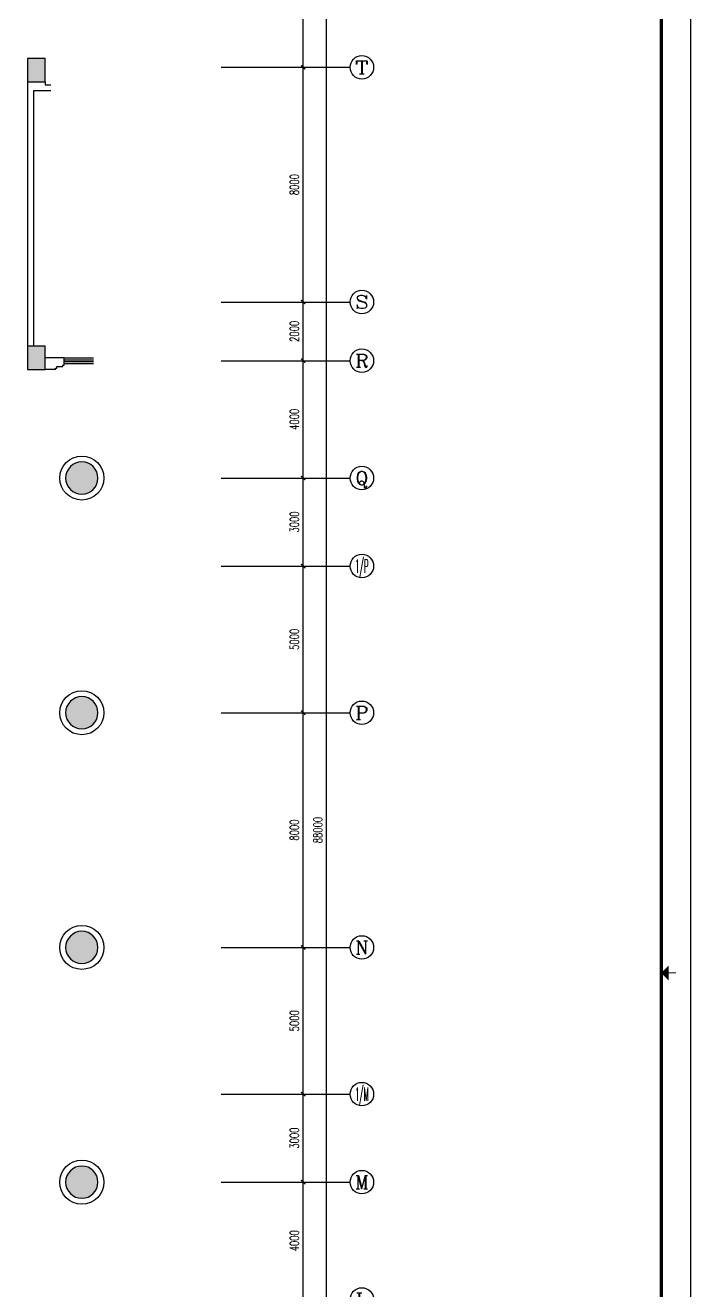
# Model space of a CAD drawing. Extents: x 190999 to 834799, y -200814 to 215286.
# Drawn here: x 812124 to 834799, y -33296 to 9835 of the extents above; entities that cross this region are included whole.
import ezdxf
from ezdxf.enums import TextEntityAlignment as Align

# ---------------------------------------------------------------- set-up
doc = ezdxf.new("R2010")
doc.units = 0
doc.header["$LTSCALE"] = 1000
doc.header["$MEASUREMENT"] = 0
for name, color, linetype in [('A-墙线', 2, 'Continuous'), ('A-外包装修', 250, 'Continuous'), ('A-外窗', 145, 'Continuous'), ('AXIS', 3, 'Continuous'), ('AXIS_TEXT', 7, 'Continuous'), ('COLUMN', 2, 'Continuous'), ('PUB_HATCH', 250, 'Continuous'), ('图框', 189, 'Continuous')]:
    doc.layers.add(name, color=color, linetype=linetype)
doc.styles.add('_TCH_AXIS', font='COMPLEX', dxfattribs={"bigfont": 'GBCBIG'})
doc.styles.add('COMPLEX', font='COMPLEX')
doc.styles.add('DIM_FONT', font='SIMPLEX', dxfattribs={"width": 0.7, "bigfont": 'GBCBIG'})
doc.dimstyles.new('DIMN', dxfattribs={"dimtxt": 300, "dimasz": 100, "dimexe": 250, "dimexo": 300, "dimgap": 150, "dimtad": 1, "dimdec": 0, "dimzin": 0, "dimdsep": 46, "dimtxsty": 'DIM_FONT', "dimblk": 'ARCHTICK', "dimcen": 0.09, "dimclrt": 7, "dimazin": 2, "dimtfac": 1, "dimtdec": 0, "dimtix": 1, "dimtmove": 2, "dimatfit": 3, "dimfxl": 0, "dimtolj": 1, "dimtzin": 0, "dimarcsym": 0})

# ---------------------------------------------------------------- blocks, each defined once
blk = doc.blocks.new('TJAD_TK_A0')
at = {"layer": '图框'}
blk.add_line((2162, 399.3), (973, 399.3), dxfattribs=at)
at = {"layer": '图框', "const_width": 0.3}
blk.add_lwpolyline([(1567.5, 391.74), (1567.5, 394.24)], dxfattribs=at)
at = {"layer": '图框', "const_width": 1.2}
blk.add_lwpolyline([(2152, -431.7), (2152, 389.3), (998, 389.3), (998, -431.7)], close=True, dxfattribs=at)
at = {"layer": '图框'}
blk.add_solid([(1565, 391.74), (1570, 391.74), (1567.5, 389.24)], dxfattribs=at)
blk = doc.blocks.new('_ArchTick')
at = {"const_width": 0.5}
blk.add_lwpolyline([(-0.7, -0.7), (0.7, 0.7)], dxfattribs=at)
blk = doc.blocks.new('*D726')
at = {"layer": 'AXIS', "color": 0, "lineweight": -2}
for p, q in [((820799, -29596), (821843, -29596)), ((821593, -33596), (821593, -29596)), ((820799, -33596), (821843, -33596))]:
    blk.add_line(p, q, dxfattribs=at)
at = {"layer": 'Defpoints', "color": 0}
for p in [(820499, -29596), (821593, -29596), (820499, -33596)]:
    blk.add_point(p, dxfattribs=at)
at = {"layer": 'AXIS', "color": 0, "lineweight": -2, "xscale": 100, "yscale": 100, "zscale": 100}
for p, rotation in [((821593, -29596), 90), ((821593, -33596), 270)]:
    blk.add_blockref('_ArchTick', p, dxfattribs=dict(at, rotation=rotation))
at = {"layer": 'AXIS', "color": 7, "insert": (821293, -31596), "char_height": 300, "attachment_point": 5, "rotation": 90, "style": 'DIM_FONT'}
blk.add_mtext('\\A1;4000', dxfattribs=at)
blk = doc.blocks.new('*D727')
at = {"layer": 'AXIS', "color": 0, "lineweight": -2}
for p, q in [((820799, -26596), (821843, -26596)), ((821593, -29596), (821593, -26596)), ((820799, -29596), (821843, -29596))]:
    blk.add_line(p, q, dxfattribs=at)
at = {"layer": 'Defpoints', "color": 0}
for p in [(820499, -26596), (821593, -26596), (820499, -29596)]:
    blk.add_point(p, dxfattribs=at)
at = {"layer": 'AXIS', "color": 0, "lineweight": -2, "xscale": 100, "yscale": 100, "zscale": 100}
for p, rotation in [((821593, -26596), 90), ((821593, -29596), 270)]:
    blk.add_blockref('_ArchTick', p, dxfattribs=dict(at, rotation=rotation))
at = {"layer": 'AXIS', "color": 7, "insert": (821293, -28096), "char_height": 300, "attachment_point": 5, "rotation": 90, "style": 'DIM_FONT'}
blk.add_mtext('\\A1;3000', dxfattribs=at)
blk = doc.blocks.new('*D728')
at = {"layer": 'AXIS', "color": 0, "lineweight": -2}
for p, q in [((820799, -21596), (821843, -21596)), ((821593, -26596), (821593, -21596)), ((820799, -26596), (821843, -26596))]:
    blk.add_line(p, q, dxfattribs=at)
at = {"layer": 'Defpoints', "color": 0}
for p in [(820499, -21596), (821593, -21596), (820499, -26596)]:
    blk.add_point(p, dxfattribs=at)
at = {"layer": 'AXIS', "color": 0, "lineweight": -2, "xscale": 100, "yscale": 100, "zscale": 100}
for p, rotation in [((821593, -21596), 90), ((821593, -26596), 270)]:
    blk.add_blockref('_ArchTick', p, dxfattribs=dict(at, rotation=rotation))
at = {"layer": 'AXIS', "color": 7, "insert": (821293, -24096), "char_height": 300, "attachment_point": 5, "rotation": 90, "style": 'DIM_FONT'}
blk.add_mtext('\\A1;5000', dxfattribs=at)
blk = doc.blocks.new('*D729')
at = {"layer": 'AXIS', "color": 0, "lineweight": -2}
for p, q in [((820799, -13596), (821843, -13596)), ((821593, -21596), (821593, -13596)), ((820799, -21596), (821843, -21596))]:
    blk.add_line(p, q, dxfattribs=at)
at = {"layer": 'Defpoints', "color": 0}
for p in [(820499, -13596), (821593, -13596), (820499, -21596)]:
    blk.add_point(p, dxfattribs=at)
at = {"layer": 'AXIS', "color": 0, "lineweight": -2, "xscale": 100, "yscale": 100, "zscale": 100}
for p, rotation in [((821593, -13596), 90), ((821593, -21596), 270)]:
    blk.add_blockref('_ArchTick', p, dxfattribs=dict(at, rotation=rotation))
at = {"layer": 'AXIS', "color": 7, "insert": (821293, -17596), "char_height": 300, "attachment_point": 5, "rotation": 90, "style": 'DIM_FONT'}
blk.add_mtext('\\A1;8000', dxfattribs=at)
blk = doc.blocks.new('*D730')
at = {"layer": 'AXIS', "color": 0, "lineweight": -2}
for p, q in [((820799, -8596), (821843, -8596)), ((821593, -13596), (821593, -8596)), ((820799, -13596), (821843, -13596))]:
    blk.add_line(p, q, dxfattribs=at)
at = {"layer": 'Defpoints', "color": 0}
for p in [(820499, -8596), (821593, -8596), (820499, -13596)]:
    blk.add_point(p, dxfattribs=at)
at = {"layer": 'AXIS', "color": 0, "lineweight": -2, "xscale": 100, "yscale": 100, "zscale": 100}
for p, rotation in [((821593, -8596), 90), ((821593, -13596), 270)]:
    blk.add_blockref('_ArchTick', p, dxfattribs=dict(at, rotation=rotation))
at = {"layer": 'AXIS', "color": 7, "insert": (821293, -11096), "char_height": 300, "attachment_point": 5, "rotation": 90, "style": 'DIM_FONT'}
blk.add_mtext('\\A1;5000', dxfattribs=at)
blk = doc.blocks.new('*D731')
at = {"layer": 'AXIS', "color": 0, "lineweight": -2}
for p, q in [((820799, -5596), (821843, -5596)), ((821593, -8596), (821593, -5596)), ((820799, -8596), (821843, -8596))]:
    blk.add_line(p, q, dxfattribs=at)
at = {"layer": 'Defpoints', "color": 0}
for p in [(820499, -5596), (821593, -5596), (820499, -8596)]:
    blk.add_point(p, dxfattribs=at)
at = {"layer": 'AXIS', "color": 0, "lineweight": -2, "xscale": 100, "yscale": 100, "zscale": 100}
for p, rotation in [((821593, -5596), 90), ((821593, -8596), 270)]:
    blk.add_blockref('_ArchTick', p, dxfattribs=dict(at, rotation=rotation))
at = {"layer": 'AXIS', "color": 7, "insert": (821293, -7096), "char_height": 300, "attachment_point": 5, "rotation": 90, "style": 'DIM_FONT'}
blk.add_mtext('\\A1;3000', dxfattribs=at)
blk = doc.blocks.new('*D732')
at = {"layer": 'AXIS', "color": 0, "lineweight": -2}
for p, q in [((820799, -1596), (821843, -1596)), ((821593, -5596), (821593, -1596)), ((820799, -5596), (821843, -5596))]:
    blk.add_line(p, q, dxfattribs=at)
at = {"layer": 'Defpoints', "color": 0}
for p in [(820499, -1596), (821593, -1596), (820499, -5596)]:
    blk.add_point(p, dxfattribs=at)
at = {"layer": 'AXIS', "color": 0, "lineweight": -2, "xscale": 100, "yscale": 100, "zscale": 100}
for p, rotation in [((821593, -1596), 90), ((821593, -5596), 270)]:
    blk.add_blockref('_ArchTick', p, dxfattribs=dict(at, rotation=rotation))
at = {"layer": 'AXIS', "color": 7, "insert": (821293, -3596), "char_height": 300, "attachment_point": 5, "rotation": 90, "style": 'DIM_FONT'}
blk.add_mtext('\\A1;4000', dxfattribs=at)
blk = doc.blocks.new('*D733')
at = {"layer": 'AXIS', "color": 0, "lineweight": -2}
for p, q in [((820799, 404), (821843, 404)), ((821593, -1596), (821593, 404)), ((820799, -1596), (821843, -1596))]:
    blk.add_line(p, q, dxfattribs=at)
at = {"layer": 'Defpoints', "color": 0}
for p in [(820499, 404), (821593, 404), (820499, -1596)]:
    blk.add_point(p, dxfattribs=at)
at = {"layer": 'AXIS', "color": 0, "lineweight": -2, "xscale": 100, "yscale": 100, "zscale": 100}
for p, rotation in [((821593, 404), 90), ((821593, -1596), 270)]:
    blk.add_blockref('_ArchTick', p, dxfattribs=dict(at, rotation=rotation))
at = {"layer": 'AXIS', "color": 7, "insert": (821293, -596), "char_height": 300, "attachment_point": 5, "rotation": 90, "style": 'DIM_FONT'}
blk.add_mtext('\\A1;2000', dxfattribs=at)
blk = doc.blocks.new('*D734')
at = {"layer": 'AXIS', "color": 0, "lineweight": -2}
for p, q in [((820799, 8404), (821843, 8404)), ((821593, 404), (821593, 8404)), ((820799, 404), (821843, 404))]:
    blk.add_line(p, q, dxfattribs=at)
at = {"layer": 'Defpoints', "color": 0}
for p in [(820499, 8404), (821593, 8404), (820499, 404)]:
    blk.add_point(p, dxfattribs=at)
at = {"layer": 'AXIS', "color": 0, "lineweight": -2, "xscale": 100, "yscale": 100, "zscale": 100}
for p, rotation in [((821593, 8404), 90), ((821593, 404), 270)]:
    blk.add_blockref('_ArchTick', p, dxfattribs=dict(at, rotation=rotation))
at = {"layer": 'AXIS', "color": 7, "insert": (821293, 4404), "char_height": 300, "attachment_point": 5, "rotation": 90, "style": 'DIM_FONT'}
blk.add_mtext('\\A1;8000', dxfattribs=at)
blk = doc.blocks.new('*D735')
at = {"layer": 'AXIS', "color": 0, "lineweight": -2}
for p, q in [((820799, 12404), (821843, 12404)), ((821593, 8404), (821593, 12404)), ((820799, 8404), (821843, 8404))]:
    blk.add_line(p, q, dxfattribs=at)
at = {"layer": 'Defpoints', "color": 0}
for p in [(820499, 12404), (821593, 12404), (820499, 8404)]:
    blk.add_point(p, dxfattribs=at)
at = {"layer": 'AXIS', "color": 0, "lineweight": -2, "xscale": 100, "yscale": 100, "zscale": 100}
for p, rotation in [((821593, 12404), 90), ((821593, 8404), 270)]:
    blk.add_blockref('_ArchTick', p, dxfattribs=dict(at, rotation=rotation))
at = {"layer": 'AXIS', "color": 7, "insert": (821293, 10404), "char_height": 300, "attachment_point": 5, "rotation": 90, "style": 'DIM_FONT'}
blk.add_mtext('\\A1;4000', dxfattribs=at)
blk = doc.blocks.new('*D743')
at = {"layer": 'AXIS', "color": 0, "lineweight": -2}
for p, q in [((820799, 26404), (822643, 26404)), ((822393, -61596), (822393, 26404)), ((820799, -61596), (822643, -61596))]:
    blk.add_line(p, q, dxfattribs=at)
at = {"layer": 'Defpoints', "color": 0}
for p in [(820499, 26404), (822393, 26404), (820499, -61596)]:
    blk.add_point(p, dxfattribs=at)
at = {"layer": 'AXIS', "color": 0, "lineweight": -2, "xscale": 100, "yscale": 100, "zscale": 100}
for p, rotation in [((822393, 26404), 90), ((822393, -61596), 270)]:
    blk.add_blockref('_ArchTick', p, dxfattribs=dict(at, rotation=rotation))
at = {"layer": 'AXIS', "color": 7, "insert": (822093, -17596), "char_height": 300, "attachment_point": 5, "rotation": 90, "style": 'DIM_FONT'}
blk.add_mtext('\\A1;88000', dxfattribs=at)
blk = doc.blocks.new('_AXISO')
blk.add_circle((0, 0), 0.5)
at = {"layer": 'AXIS_TEXT', "style": 'COMPLEX', "width": 1.041667}
blk.add_attdef('A', text='', height=0.56, dxfattribs=at).set_placement((-0.25, -0.28), (0.25, -0.28), align=Align.FIT)

msp = doc.modelspace()

# ---------------------------------------------------------------- hatches: boundary and pattern name
at = {"layer": 'PUB_HATCH'}
for points in [[(812198.5, 7903.7), (812798.5, 7903.7), (812798.5, 8703.7), (812198.5, 8703.7)], [(812198.5, -1896.3), (812798.5, -1896.3), (812798.5, -1096.3), (812198.5, -1096.3)], [(814598.5, -5596.3, 1), (813498.5, -5596.3, 1)], [(814598.5, -13596.3, 1), (813498.5, -13596.3, 1)], [(814598.5, -21596.3, 1), (813498.5, -21596.3, 1)], [(814598.5, -29596.3, 1), (813498.5, -29596.3, 1)]]:
    msp.add_hatch(color=256, dxfattribs=at).paths.add_polyline_path(points)

# ---------------------------------------------------------------- linework, layer by layer
at = {"layer": 'A-墙线'}
for p, q in [((812198.5, 7903.7), (812198.5, -1096.3)), ((812798.5, 7903.7), (812798.5, 7803.7)), ((812798.5, 7803.7), (812998.5, 7803.7)), ((812398.5, 7603.7), (812398.5, -1096.3)), ((812998.5, 7603.7), (812398.5, 7603.7)), ((813448.5, -1496.3), (812798.5, -1496.3)), ((813448.5, -1746.3), (813448.5, -1496.3)), ((813148.5, -1896.3), (812798.5, -1896.3)), ((813148.5, -1896.3), (813148.5, -1846.3)), ((813148.5, -1846.3), (813198.5, -1846.3)), ((813198.5, -1846.3), (813198.5, -1796.3)), ((813198.5, -1796.3), (813398.5, -1796.3)), ((813398.5, -1746.3), (813448.5, -1746.3)), ((813398.5, -1796.3), (813398.5, -1746.3))]:
    msp.add_line(p, q, dxfattribs=at)
at = {"layer": 'A-外包装修'}
for centre in [(814048.5, -5596.3), (814048.5, -13596.3), (814048.5, -21596.3), (814048.5, -29596.3)]:
    msp.add_circle(centre, 750, dxfattribs=at)
at = {"layer": 'A-外窗'}
for p, q in [((813448.5, -1496.3), (814448.5, -1496.3)), ((813448.5, -1566.3), (814448.5, -1566.3)), ((813448.5, -1626.3), (814448.5, -1626.3)), ((813448.5, -1696.3), (814448.5, -1696.3))]:
    msp.add_line(p, q, dxfattribs=at)
at = {"layer": 'AXIS'}
for p, q in [((818798.5, 8403.7), (823193, 8403.7)), ((818798.5, 403.7), (823193, 403.7)), ((818798.5, -1596.3), (823193, -1596.3)), ((818798.5, -5596.3), (823193, -5596.3)), ((818798.5, -8596.3), (823193, -8596.3)), ((818798.5, -13596.3), (823193, -13596.3)), ((818798.5, -21596.3), (823193, -21596.3)), ((818798.5, -26596.3), (823193, -26596.3)), ((818798.5, -29596.3), (823193, -29596.3))]:
    msp.add_line(p, q, dxfattribs=at)
at = {"layer": 'COLUMN'}
for p, q in [((812798.5, 8703.7), (812198.5, 8703.7)), ((812198.5, 8703.7), (812198.5, 7903.7)), ((812798.5, 7903.7), (812798.5, 8703.7)), ((812198.5, 7903.7), (812798.5, 7903.7)), ((812798.5, -1096.3), (812198.5, -1096.3)), ((812198.5, -1096.3), (812198.5, -1896.3)), ((812798.5, -1896.3), (812798.5, -1096.3)), ((812198.5, -1896.3), (812798.5, -1896.3))]:
    msp.add_line(p, q, dxfattribs=at)
for centre, start, end in [((814048.5, -5596.3), 0, 180), ((814048.5, -5596.3), 180, 0), ((814048.5, -13596.3), 0, 180), ((814048.5, -13596.3), 180, 0), ((814048.5, -21596.3), 0, 180), ((814048.5, -21596.3), 180, 0), ((814048.5, -29596.3), 0, 180), ((814048.5, -29596.3), 180, 0)]:
    msp.add_arc(centre, 550, start, end, dxfattribs=at)

# ---------------------------------------------------------------- block references
at = {"layer": 'AXIS'}
ref = msp.add_blockref('_AXISO', (823593, 8403.7), dxfattribs=dict(at, xscale=800, yscale=800, zscale=800))
ref.add_attrib('A', 'T', dxfattribs={"layer": 'AXIS_TEXT', "height": 452.5, "style": '_TCH_AXIS', "width": 1.4}).set_placement((823366.7, 8177.4), (823819.3, 8177.4), align=Align.FIT)
ref = msp.add_blockref('_AXISO', (823593, 403.7), dxfattribs=dict(at, xscale=800, yscale=800, zscale=800))
ref.add_attrib('A', 'S', dxfattribs={"layer": 'AXIS_TEXT', "height": 452.5, "style": '_TCH_AXIS', "width": 1.5}).set_placement((823366.7, 177.4), (823819.3, 177.4), align=Align.FIT)
ref = msp.add_blockref('_AXISO', (823593, -1596.3), dxfattribs=dict(at, xscale=800, yscale=800, zscale=800))
ref.add_attrib('A', 'R', dxfattribs={"layer": 'AXIS_TEXT', "height": 452.5, "style": '_TCH_AXIS', "width": 1.166667}).set_placement((823366.7, -1822.6), (823819.3, -1822.6), align=Align.FIT)
ref = msp.add_blockref('_AXISO', (823593, -5596.3), dxfattribs=dict(at, xscale=800, yscale=800, zscale=800))
ref.add_attrib('A', 'Q', dxfattribs={"layer": 'AXIS_TEXT', "height": 452.5, "style": '_TCH_AXIS', "width": 1.3125}).set_placement((823366.7, -5822.6), (823819.3, -5822.6), align=Align.FIT)
ref = msp.add_blockref('_AXISO', (823593, -8596.3), dxfattribs=dict(at, xscale=800, yscale=800, zscale=800))
ref.add_attrib('A', '1/P', dxfattribs={"layer": 'AXIS_TEXT', "height": 452.55, "style": '_TCH_AXIS', "width": 0.388889}).set_placement((823366.7, -8822.6), (823819.3, -8822.6), align=Align.FIT)
ref = msp.add_blockref('_AXISO', (823593, -13596.3), dxfattribs=dict(at, xscale=800, yscale=800, zscale=800))
ref.add_attrib('A', 'P', dxfattribs={"layer": 'AXIS_TEXT', "height": 452.5, "style": '_TCH_AXIS', "width": 1.235294}).set_placement((823366.7, -13822.6), (823819.3, -13822.6), align=Align.FIT)
ref = msp.add_blockref('_AXISO', (823593, -21596.3), dxfattribs=dict(at, xscale=800, yscale=800, zscale=800))
ref.add_attrib('A', 'N', dxfattribs={"layer": 'AXIS_TEXT', "height": 452.5, "style": '_TCH_AXIS', "width": 1.105263}).set_placement((823366.7, -21822.6), (823819.3, -21822.6), align=Align.FIT)
ref = msp.add_blockref('_AXISO', (823593, -26596.3), dxfattribs=dict(at, xscale=800, yscale=800, zscale=800))
ref.add_attrib('A', '1/M', dxfattribs={"layer": 'AXIS_TEXT', "height": 452.55, "style": '_TCH_AXIS', "width": 0.362069}).set_placement((823366.7, -26822.6), (823819.3, -26822.6), align=Align.FIT)
ref = msp.add_blockref('_AXISO', (823593, -29596.3), dxfattribs=dict(at, xscale=800, yscale=800, zscale=800))
ref.add_attrib('A', 'M', dxfattribs={"layer": 'AXIS_TEXT', "height": 452.5, "style": '_TCH_AXIS'}).set_placement((823366.7, -29822.6), (823819.3, -29822.6), align=Align.FIT)
ref = msp.add_blockref('_AXISO', (823593, -33596.3), dxfattribs=dict(at, xscale=800, yscale=800, zscale=800))
ref.add_attrib('A', 'L', dxfattribs={"layer": 'AXIS_TEXT', "height": 452.5, "style": '_TCH_AXIS', "width": 1.4}).set_placement((823366.7, -33822.6), (823819.3, -33822.6), align=Align.FIT)
at = {"layer": '图框', "xscale": 100, "yscale": 100, "zscale": 100, "rotation": 270}
msp.add_blockref('TJAD_TK_A0', (794868.8, 134286.5), dxfattribs=at)

# ---------------------------------------------------------------- dimensions: what is measured, and where the dimension line sits
at = {"layer": 'AXIS'}
for p1, p2, distance, picture, middle in [((820498.5, -61596.3), (820498.5, 26403.7), -1894.4, '*D743', (822093, -17596.3)), ((820498.5, 8403.7), (820498.5, 12403.7), -1094.4, '*D735', (821293, 10403.7)), ((820498.5, 403.7), (820498.5, 8403.7), -1094.4, '*D734', (821293, 4403.7)), ((820498.5, -1596.3), (820498.5, 403.7), -1094.4, '*D733', (821293, -596.3)), ((820498.5, -5596.3), (820498.5, -1596.3), -1094.4, '*D732', (821293, -3596.3)), ((820498.5, -8596.3), (820498.5, -5596.3), -1094.4, '*D731', (821293, -7096.3)), ((820498.5, -13596.3), (820498.5, -8596.3), -1094.4, '*D730', (821293, -11096.3)), ((820498.5, -21596.3), (820498.5, -13596.3), -1094.4, '*D729', (821293, -17596.3)), ((820498.5, -26596.3), (820498.5, -21596.3), -1094.4, '*D728', (821293, -24096.3)), ((820498.5, -29596.3), (820498.5, -26596.3), -1094.4, '*D727', (821293, -28096.3)), ((820498.5, -33596.3), (820498.5, -29596.3), -1094.4, '*D726', (821293, -31596.3))]:
    dim = msp.add_aligned_dim(p1=p1, p2=p2, distance=distance, dimstyle='DIMN', dxfattribs=at)
    dim.commit()
    dim.dimension.update_dxf_attribs({"geometry": picture, "text_midpoint": middle})

doc.saveas('drawing.dxf')
